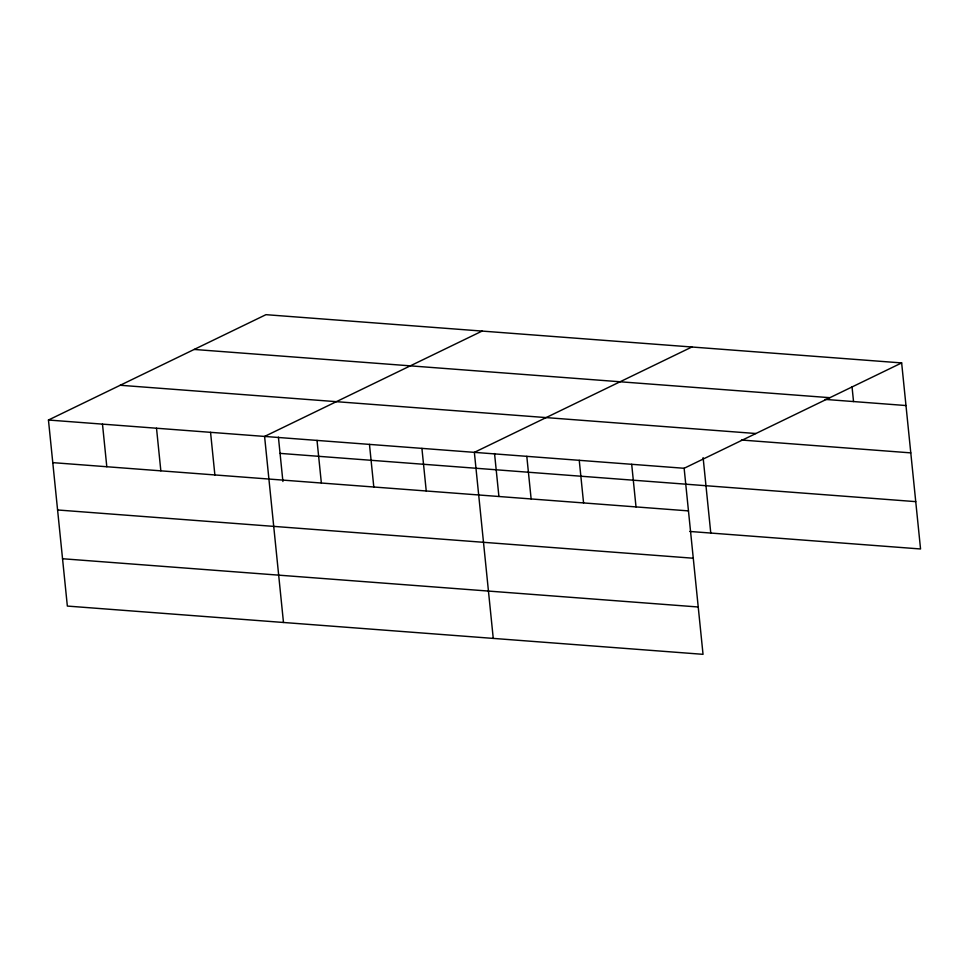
<?xml version="1.0" encoding="UTF-8"?>
<svg xmlns="http://www.w3.org/2000/svg" width="969" height="969" viewBox="0 0 969 969"><rect width="100%" height="100%" fill="white"/><g stroke="black" fill="none" stroke-linecap="round" stroke-linejoin="round"><path stroke-width="1.45" d="M901.654 362.927L684.138 468.281L703.034 654.329L67.346 606.073L48.45 420.025L265.966 314.671L901.654 362.927L920.55 548.975L689.795 531.46M482.102 331.083L264.585 436.438L283.481 622.473M691.878 346.999L474.362 452.353L493.257 638.401M194.188 349.446L829.876 397.69M825.067 399.398L905.979 405.539M120.229 385.262L755.917 433.518M741.467 440.023L910.787 452.874M48.45 420.025L684.138 468.281M280.065 453.383L915.741 501.639M52.774 462.637L688.462 510.893M57.583 509.973L693.271 558.229M62.537 558.738L698.225 606.994M852.042 386.861L853.532 401.554M703.119 457.634L710.774 533.047M631.691 464.296L636.015 506.908M579.244 460.323L583.568 502.935M526.797 456.338L531.133 498.95M494.541 453.54L498.902 496.419M421.915 448.381L426.239 490.992M369.468 444.396L373.804 487.007M317.02 440.411L321.357 483.022M278.406 437.128L282.912 481.484M210.552 432.331L214.876 474.943M156.518 428.225L160.842 470.837M102.484 424.131L106.808 466.743"/></g></svg>
